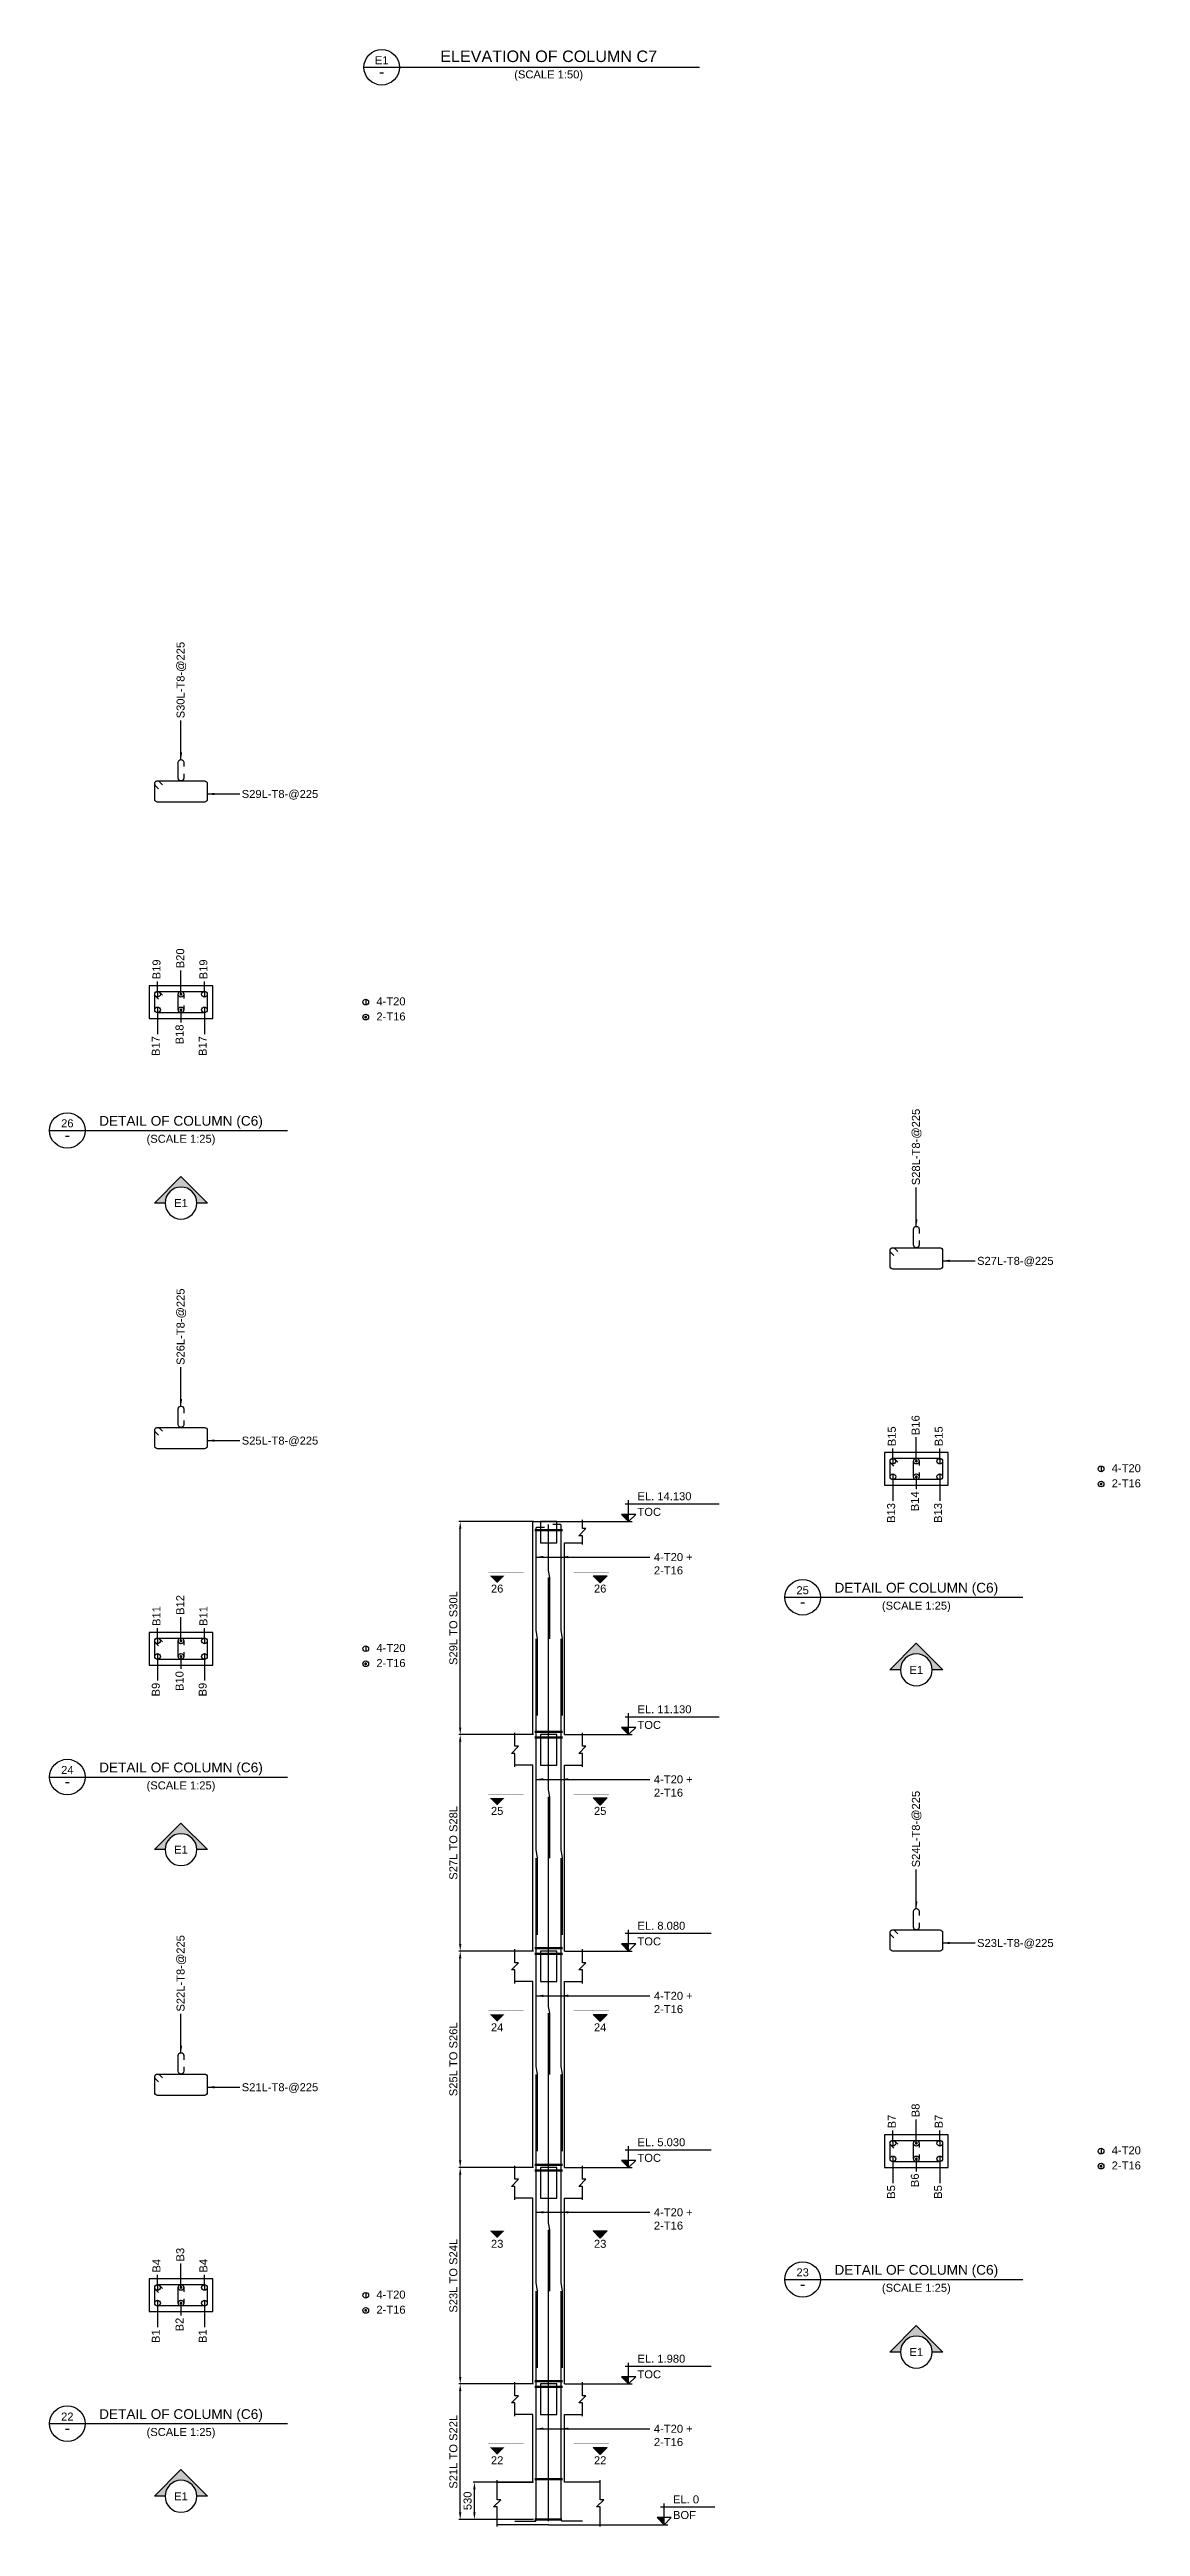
# Model space of a CAD drawing. Header units: inches. Extents: x -14050 to 64750, y -1525 to 593364.
# Drawn here: x -14050 to 16659, y 298828 to 368583 of the extents above; entities that cross this region are included whole.
import ezdxf
from ezdxf.enums import TextEntityAlignment as Align

# ---------------------------------------------------------------- set-up
doc = ezdxf.new("R2010")
doc.units = ezdxf.units.IN
doc.header["$MEASUREMENT"] = 0
doc.linetypes.add('SCHidden', pattern=[1000, 500, -500])
for name, color, linetype in [('colSectionMarkLayer', 5, 'Continuous'), ('Concrete Line', 2, 'Continuous'), ('Dim', 31, 'Continuous'), ('Hatch', 25, 'Continuous'), ('Labels', 4, 'Continuous'), ('Link', 225, 'Continuous'), ('Reinforcement', 130, 'Continuous'), ('Text', 31, 'Continuous'), ('Text_Scale', 31, 'Continuous')]:
    doc.layers.add(name, color=color, linetype=linetype)
doc.styles.add('SC-BBS1', font='SansSerif')
doc.styles.add('SC-COL2', font='sanss___.ttf')
doc.styles.get("Standard").update_dxf_attribs({"font": 'txt.shx'})
doc.dimstyles.new('ColumnSch', dxfattribs={"dimtxt": 225, "dimasz": 200, "dimexe": 38, "dimexo": 38, "dimgap": 80, "dimtad": 1, "dimtoh": 1, "dimdec": 0, "dimzin": 0, "dimdsep": 46, "dimtxsty": 'SC-BBS1', "dimcen": 0.09, "dimclrd": 8, "dimclre": 8, "dimclrt": 31, "dimadec": 0, "dimazin": 0, "dimtfac": 1, "dimtdec": 0, "dimtix": 1, "dimtofl": 0, "dimtmove": 0, "dimatfit": 3, "dimfxl": 1, "dimtolj": 1, "dimtzin": 0, "dimarcsym": 0})
doc.dimstyles.get("Standard").update_dxf_attribs({"dimtxt": 0.18, "dimasz": 200, "dimexe": 0.18, "dimexo": 0.0625, "dimgap": 0.09, "dimtad": 0, "dimtih": 1, "dimtoh": 1, "dimdec": 4, "dimzin": 0, "dimdsep": 46, "dimtxsty": 'Standard', "dimcen": 0.09, "dimadec": 0, "dimazin": 0, "dimtfac": 1, "dimtdec": 4, "dimtofl": 0, "dimtmove": 0, "dimatfit": 3, "dimfxl": 1, "dimtolj": 1, "dimtzin": 0, "dimarcsym": 0})

# ---------------------------------------------------------------- blocks, each defined once
blk = doc.blocks.new('*D70')
at = {"color": 8, "linetype": 'ByBlock', "lineweight": -2}
for p, q in [((-428, 302840), (-2528, 302840)), ((-2490, 299222), (-2490, 302640)), ((-428, 299022), (-2528, 299022))]:
    blk.add_line(p, q, dxfattribs=at)
at = {"color": 8}
for points in [[(-2490, 302840), (-2457, 302640), (-2523, 302640)], [(-2490, 299022), (-2523, 299222), (-2457, 299222)]]:
    blk.add_solid(points, dxfattribs=at)
at = {"layer": 'DEFPOINTS', "color": 31}
for p in [(-390, 302840), (-2490, 299022), (-390, 299022)]:
    blk.add_point(p, dxfattribs=at)
at = {"color": 31, "insert": (-2682, 300931), "char_height": 225, "attachment_point": 5, "rotation": 90, "style": 'SC-BBS1'}
blk.add_mtext('\\A1;S21L TO S22L', dxfattribs=at)
blk = doc.blocks.new('*D71')
at = {"color": 8, "linetype": 'ByBlock', "lineweight": -2}
for p, q in [((-428, 300078), (-2128, 300078)), ((-2090, 299222), (-2090, 299878)), ((-428, 299022), (-2128, 299022))]:
    blk.add_line(p, q, dxfattribs=at)
at = {"color": 8}
for points in [[(-2090, 300078), (-2057, 299878), (-2123, 299878)], [(-2090, 299022), (-2123, 299222), (-2057, 299222)]]:
    blk.add_solid(points, dxfattribs=at)
at = {"layer": 'DEFPOINTS', "color": 31}
for p in [(-390, 300078), (-2090, 299022), (-390, 299022)]:
    blk.add_point(p, dxfattribs=at)
at = {"color": 31, "insert": (-2282, 299550), "char_height": 225, "attachment_point": 5, "rotation": 90, "style": 'SC-BBS1'}
blk.add_mtext('\\A1;530', dxfattribs=at)
blk = doc.blocks.new('*D72')
at = {"color": 8, "linetype": 'ByBlock', "lineweight": -2}
for p, q in [((-428, 308936), (-2528, 308936)), ((-2490, 303040), (-2490, 308736)), ((-428, 302840), (-2528, 302840))]:
    blk.add_line(p, q, dxfattribs=at)
at = {"color": 8}
for points in [[(-2490, 308936), (-2457, 308736), (-2523, 308736)], [(-2490, 302840), (-2523, 303040), (-2457, 303040)]]:
    blk.add_solid(points, dxfattribs=at)
at = {"layer": 'DEFPOINTS', "color": 31}
for p in [(-390, 308936), (-2490, 302840), (-390, 302840)]:
    blk.add_point(p, dxfattribs=at)
at = {"color": 31, "insert": (-2682, 305888), "char_height": 225, "attachment_point": 5, "rotation": 90, "style": 'SC-BBS1'}
blk.add_mtext('\\A1;S23L TO S24L', dxfattribs=at)
blk = doc.blocks.new('*D73')
at = {"color": 8, "linetype": 'ByBlock', "lineweight": -2}
for p, q in [((-428, 315032), (-2528, 315032)), ((-2490, 309136), (-2490, 314832)), ((-428, 308936), (-2528, 308936))]:
    blk.add_line(p, q, dxfattribs=at)
at = {"color": 8}
for points in [[(-2490, 315032), (-2457, 314832), (-2523, 314832)], [(-2490, 308936), (-2523, 309136), (-2457, 309136)]]:
    blk.add_solid(points, dxfattribs=at)
at = {"layer": 'DEFPOINTS', "color": 31}
for p in [(-390, 315032), (-2490, 308936), (-390, 308936)]:
    blk.add_point(p, dxfattribs=at)
at = {"color": 31, "insert": (-2682, 311984), "char_height": 225, "attachment_point": 5, "rotation": 90, "style": 'SC-BBS1'}
blk.add_mtext('\\A1;S25L TO S26L', dxfattribs=at)
blk = doc.blocks.new('*D74')
at = {"color": 8, "linetype": 'ByBlock', "lineweight": -2}
for p, q in [((-428, 321128), (-2528, 321128)), ((-2490, 315232), (-2490, 320928)), ((-428, 315032), (-2528, 315032))]:
    blk.add_line(p, q, dxfattribs=at)
at = {"color": 8}
for points in [[(-2490, 321128), (-2457, 320928), (-2523, 320928)], [(-2490, 315032), (-2523, 315232), (-2457, 315232)]]:
    blk.add_solid(points, dxfattribs=at)
at = {"layer": 'DEFPOINTS', "color": 31}
for p in [(-390, 321128), (-2490, 315032), (-390, 315032)]:
    blk.add_point(p, dxfattribs=at)
at = {"color": 31, "insert": (-2682, 318080), "char_height": 225, "attachment_point": 5, "rotation": 90, "style": 'SC-BBS1'}
blk.add_mtext('\\A1;S27L TO S28L', dxfattribs=at)
blk = doc.blocks.new('*D75')
at = {"color": 8, "linetype": 'ByBlock', "lineweight": -2}
for p, q in [((-428, 327128), (-2528, 327128)), ((-2490, 321328), (-2490, 326928)), ((-428, 321128), (-2528, 321128))]:
    blk.add_line(p, q, dxfattribs=at)
at = {"color": 8}
for points in [[(-2490, 327128), (-2457, 326928), (-2523, 326928)], [(-2490, 321128), (-2523, 321328), (-2457, 321328)]]:
    blk.add_solid(points, dxfattribs=at)
at = {"layer": 'DEFPOINTS', "color": 31}
for p in [(-390, 327128), (-2490, 321128), (-390, 321128)]:
    blk.add_point(p, dxfattribs=at)
at = {"color": 31, "insert": (-2682, 324128), "char_height": 225, "attachment_point": 5, "rotation": 90, "style": 'SC-BBS1'}
blk.add_mtext('\\A1;S29L TO S30L', dxfattribs=at)

msp = doc.modelspace()

# ---------------------------------------------------------------- hatches: boundary and pattern name
at = {"layer": 'Hatch'}
h = msp.add_hatch(color=256, dxfattribs=at)
edge = h.paths.add_edge_path(flags=16)
edge.add_line((-10800, 336098), (-11100, 336098))
edge.add_line((-11100, 336098), (-10350, 336848))
edge.add_line((-10350, 336848), (-9600, 336098))
edge.add_line((-9600, 336098), (-9900, 336098))
edge.add_arc((-10350, 336098), 450, 0, 180)
for points in [[(2250, 327128), (2250, 327328), (2050, 327328)], [(-1650, 325603), (-1450, 325403), (-1250, 325603), (-1650, 325603)], [(1650, 325603), (1450, 325403), (1250, 325603), (1650, 325603)], [(2250, 321128), (2250, 321328), (2050, 321328)], [(-1650, 319343), (-1450, 319143), (-1250, 319343), (-1650, 319343)], [(1650, 319343), (1450, 319143), (1250, 319343), (1650, 319343)], [(2250, 315032), (2250, 315232), (2050, 315232)], [(-1650, 313247), (-1450, 313047), (-1250, 313247), (-1650, 313247)], [(1650, 313247), (1450, 313047), (1250, 313247), (1650, 313247)], [(2250, 308936), (2250, 309136), (2050, 309136)], [(-1650, 307151), (-1450, 306951), (-1250, 307151), (-1650, 307151)], [(1650, 307151), (1450, 306951), (1250, 307151), (1650, 307151)], [(2250, 302840), (2250, 303040), (2050, 303040)], [(-1650, 301055), (-1450, 300855), (-1250, 301055), (-1650, 301055)], [(1650, 301055), (1450, 300855), (1250, 301055), (1650, 301055)], [(3250, 298878), (3250, 299078), (3050, 299078)]]:
    msp.add_hatch(color=256, dxfattribs=at).paths.add_polyline_path(points, flags=0)
h = msp.add_hatch(color=256, dxfattribs=at)
edge = h.paths.add_edge_path(flags=16)
edge.add_line((9900, 322950), (9600, 322950))
edge.add_line((9600, 322950), (10350, 323700))
edge.add_line((10350, 323700), (11100, 322950))
edge.add_line((11100, 322950), (10800, 322950))
edge.add_arc((10350, 322950), 450, 0, 180)
h = msp.add_hatch(color=256, dxfattribs=at)
edge = h.paths.add_edge_path(flags=16)
edge.add_line((-10800, 317888), (-11100, 317888))
edge.add_line((-11100, 317888), (-10350, 318638))
edge.add_line((-10350, 318638), (-9600, 317888))
edge.add_line((-9600, 317888), (-9900, 317888))
edge.add_arc((-10350, 317888), 450, 0, 180)
h = msp.add_hatch(color=256, dxfattribs=at)
edge = h.paths.add_edge_path(flags=16)
edge.add_line((9900, 303740), (9600, 303740))
edge.add_line((9600, 303740), (10350, 304490))
edge.add_line((10350, 304490), (11100, 303740))
edge.add_line((11100, 303740), (10800, 303740))
edge.add_arc((10350, 303740), 450, 0, 180)
h = msp.add_hatch(color=256, dxfattribs=at)
edge = h.paths.add_edge_path(flags=16)
edge.add_line((-10800, 299678), (-11100, 299678))
edge.add_line((-11100, 299678), (-10350, 300428))
edge.add_line((-10350, 300428), (-9600, 299678))
edge.add_line((-9600, 299678), (-9900, 299678))
edge.add_arc((-10350, 299678), 450, 0, 180)

# ---------------------------------------------------------------- linework, layer by layer
at = {"lineweight": 50}
for p, q in [((-390, 326888), (390, 326888)), ((-390, 321208), (390, 321208)), ((-390, 321048), (390, 321048)), ((-390, 315112), (390, 315112)), ((-390, 314952), (390, 314952)), ((-390, 309016), (390, 309016)), ((-390, 308856), (390, 308856)), ((-390, 302920), (390, 302920)), ((-390, 302760), (390, 302760)), ((-390, 300158), (390, 300158)), ((-390, 299022), (370, 299022))]:
    msp.add_line(p, q, dxfattribs=at)
at = {"layer": 'colSectionMarkLayer'}
for p, q in [((-5200, 368083), (4250, 368083)), ((-14050, 338143), (-7350, 338143)), ((2150, 327628), (4800, 327628)), ((2250, 327128), (2250, 327728)), ((450, 327128), (2350, 327128)), ((6650, 324995), (13350, 324995)), ((2150, 321628), (4800, 321628)), ((2250, 321128), (2250, 321728)), ((450, 321128), (2350, 321128)), ((-14050, 319933), (-7350, 319933)), ((2150, 315532), (4575, 315532)), ((2250, 315032), (2250, 315632)), ((450, 315032), (2350, 315032)), ((2150, 309436), (4575, 309436)), ((2250, 308936), (2250, 309536)), ((450, 308936), (2350, 308936)), ((6650, 305785), (13350, 305785)), ((2250, 302840), (2250, 303440)), ((450, 302840), (2350, 302840)), ((2150, 303340), (4575, 303340)), ((-14050, 301723), (-7350, 301723)), ((3150, 299378), (4675, 299378)), ((3250, 298878), (3250, 299478)), ((1450, 298878), (3350, 298878))]:
    msp.add_line(p, q, dxfattribs=at)
for points in [[(-10800, 336098), (-11100, 336098), (-10350, 336848), (-9600, 336098), (-9900, 336098, 1), (-10800, 336098, 1), (-9900, 336098)], [(9900, 322950), (9600, 322950), (10350, 323700), (11100, 322950), (10800, 322950, 1), (9900, 322950, 1), (10800, 322950)], [(-10800, 317888), (-11100, 317888), (-10350, 318638), (-9600, 317888), (-9900, 317888, 1), (-10800, 317888, 1), (-9900, 317888)], [(9900, 303740), (9600, 303740), (10350, 304490), (11100, 303740), (10800, 303740, 1), (9900, 303740, 1), (10800, 303740)], [(-10800, 299678), (-11100, 299678), (-10350, 300428), (-9600, 299678), (-9900, 299678, 1), (-10800, 299678, 1), (-9900, 299678)]]:
    msp.add_lwpolyline(points, format="xyb", dxfattribs=at)
for points in [[(2250, 327128), (2450, 327328), (2050, 327328)], [(2250, 321128), (2450, 321328), (2050, 321328)], [(2250, 315032), (2450, 315232), (2050, 315232)], [(2250, 308936), (2450, 309136), (2050, 309136)], [(2250, 302840), (2450, 303040), (2050, 303040)], [(3250, 298878), (3450, 299078), (3050, 299078)]]:
    msp.add_lwpolyline(points, close=True, dxfattribs=at)
at = {"layer": 'colSectionMarkLayer', "const_width": 5}
for points in [[(-700, 325703), (-1700, 325703)], [(-1650, 325603), (-1450, 325403), (-1250, 325603), (-1650, 325603)], [(700, 325703), (1700, 325703)], [(-700, 319443), (-1700, 319443)], [(-1650, 319343), (-1450, 319143), (-1250, 319343), (-1650, 319343)], [(700, 319443), (1700, 319443)], [(-700, 313347), (-1700, 313347)], [(-1650, 313247), (-1450, 313047), (-1250, 313247), (-1650, 313247)], [(700, 313347), (1700, 313347)], [(-700, 307251), (-1700, 307251)], [(-1650, 307151), (-1450, 306951), (-1250, 307151), (-1650, 307151)], [(700, 307251), (1700, 307251)], [(-700, 301155), (-1700, 301155)], [(-1650, 301055), (-1450, 300855), (-1250, 301055), (-1650, 301055)], [(700, 301155), (1700, 301155)]]:
    msp.add_lwpolyline(points, dxfattribs=at)
at = {"layer": 'colSectionMarkLayer'}
for points in [[(1650, 325603), (1450, 325403), (1250, 325603), (1650, 325603)], [(1650, 319343), (1450, 319143), (1250, 319343), (1650, 319343)], [(1650, 313247), (1450, 313047), (1250, 313247), (1650, 313247)], [(1650, 307151), (1450, 306951), (1250, 307151), (1650, 307151)], [(1650, 301055), (1450, 300855), (1250, 301055), (1650, 301055)]]:
    msp.add_lwpolyline(points, dxfattribs=at)
for centre in [(-4700, 368083), (-13550, 338143), (7150, 324995), (-13550, 319933), (7150, 305785), (-13550, 301723)]:
    msp.add_circle(centre, 500, dxfattribs=at)
at = {"layer": 'Concrete Line'}
for p, q in [((-450, 321128), (-450, 327128)), ((-450, 327128), (950, 327128)), ((450, 321128), (450, 326528)), ((450, 326528), (950, 326528)), ((-450, 321128), (-950, 321128)), ((-450, 321128), (-450, 321128)), ((-450, 321128), (-450, 321128)), ((450, 321128), (450, 321128)), ((450, 321128), (450, 321128)), ((450, 321128), (950, 321128)), ((-450, 320268), (-950, 320268)), ((-450, 315032), (-450, 320268)), ((450, 315032), (450, 320268)), ((450, 320268), (950, 320268)), ((-450, 315032), (-950, 315032)), ((-450, 315032), (-450, 315032)), ((-450, 315032), (-450, 315032)), ((450, 315032), (450, 315032)), ((450, 315032), (450, 315032)), ((450, 315032), (950, 315032)), ((-450, 314172), (-950, 314172)), ((-450, 308936), (-450, 314172)), ((450, 308936), (450, 314172)), ((450, 314172), (950, 314172)), ((-450, 308936), (-950, 308936)), ((-450, 308936), (-450, 308936)), ((-450, 308936), (-450, 308936)), ((450, 308936), (450, 308936)), ((450, 308936), (450, 308936)), ((450, 308936), (950, 308936)), ((-450, 308076), (-950, 308076)), ((-450, 302840), (-450, 308076)), ((450, 302840), (450, 308076)), ((450, 308076), (950, 308076)), ((-450, 302840), (-950, 302840)), ((-450, 302840), (-450, 302840)), ((-450, 302840), (-450, 302840)), ((450, 302840), (450, 302840)), ((450, 302840), (450, 302840)), ((450, 302840), (950, 302840)), ((-450, 301980), (-950, 301980)), ((-450, 300078), (-450, 301980)), ((450, 300078), (450, 301980)), ((450, 301980), (950, 301980)), ((-1450, 300078), (-450, 300078)), ((1450, 300078), (450, 300078)), ((1450, 300078), (450, 300078)), ((0, 298878), (-1450, 298878)), ((0, 298878), (1450, 298878))]:
    msp.add_line(p, q, dxfattribs=at)
for points in [[(-11250, 341298), (-9450, 341298), (-9450, 341298), (-9450, 342218), (-9450, 342218), (-11250, 342218), (-11250, 342218), (-11250, 341298)], [(9450, 328150), (11250, 328150), (11250, 328150), (11250, 329070), (11250, 329070), (9450, 329070), (9450, 329070), (9450, 328150)], [(-230, 327128), (-230, 326528), (230, 326528), (230, 327128)], [(-11250, 323088), (-9450, 323088), (-9450, 323088), (-9450, 324008), (-9450, 324008), (-11250, 324008), (-11250, 324008), (-11250, 323088)], [(-230, 321128), (-230, 320268), (230, 320268), (230, 321128)], [(-230, 315032), (-230, 314172), (230, 314172), (230, 315032)], [(9450, 308940), (11250, 308940), (11250, 308940), (11250, 309860), (11250, 309860), (9450, 309860), (9450, 309860), (9450, 308940)], [(-230, 308936), (-230, 308076), (230, 308076), (230, 308936)], [(-11250, 304878), (-9450, 304878), (-9450, 304878), (-9450, 305798), (-9450, 305798), (-11250, 305798), (-11250, 305798), (-11250, 304878)], [(-230, 302840), (-230, 301980), (230, 301980), (230, 302840)]]:
    msp.add_lwpolyline(points, close=True, dxfattribs=at)
for points in [[(950, 326478), (950, 326728), (850, 326728), (1050, 326928), (950, 326928), (950, 327178)], [(-950, 320218), (-950, 320598), (-1050, 320598), (-850, 320798), (-950, 320798), (-950, 321178)], [(950, 320218), (950, 320598), (850, 320598), (1050, 320798), (950, 320798), (950, 321178)], [(-950, 314122), (-950, 314502), (-1050, 314502), (-850, 314702), (-950, 314702), (-950, 315082)], [(950, 314122), (950, 314502), (850, 314502), (1050, 314702), (950, 314702), (950, 315082)], [(-950, 308026), (-950, 308406), (-1050, 308406), (-850, 308606), (-950, 308606), (-950, 308986)], [(950, 308026), (950, 308406), (850, 308406), (1050, 308606), (950, 308606), (950, 308986)], [(-950, 301930), (-950, 302310), (-1050, 302310), (-850, 302510), (-950, 302510), (-950, 302890)], [(950, 301930), (950, 302310), (850, 302310), (1050, 302510), (950, 302510), (950, 302890)], [(-1450, 298828), (-1450, 299378), (-1550, 299378), (-1350, 299578), (-1450, 299578), (-1450, 300128)], [(1450, 298828), (1450, 299378), (1350, 299378), (1550, 299578), (1450, 299578), (1450, 300128)]]:
    msp.add_lwpolyline(points, dxfattribs=at)
at = {"layer": 'Concrete Line', "linetype": 'SCHidden', "ltscale": 0.3}
for points in [[(-230, 321128), (-230, 320268), (230, 320268), (230, 321128)], [(-230, 315032), (-230, 314172), (230, 314172), (230, 315032)], [(-230, 308936), (-230, 308076), (230, 308076), (230, 308936)], [(-230, 302840), (-230, 301980), (230, 301980), (230, 302840)]]:
    msp.add_lwpolyline(points, close=True, dxfattribs=at)
at = {"layer": 'Dim', "color": 8}
for p, q in [((-10350, 342010), (-10350, 342650)), ((-11010, 342018), (-11010, 342338)), ((-9690, 342018), (-9690, 342338)), ((-11010, 341498), (-11010, 340858)), ((-10350, 341506), (-10350, 341186)), ((-9690, 341498), (-9690, 340858)), ((10350, 328862), (10350, 329502)), ((9690, 328870), (9690, 329190)), ((11010, 328870), (11010, 329190)), ((9690, 328350), (9690, 327710)), ((10350, 328358), (10350, 328038)), ((11010, 328350), (11010, 327710)), ((-10350, 323800), (-10350, 324440)), ((-11010, 323808), (-11010, 324128)), ((-9690, 323808), (-9690, 324128)), ((-11010, 323288), (-11010, 322648)), ((-10350, 323296), (-10350, 322976)), ((-9690, 323288), (-9690, 322648)), ((9690, 309660), (9690, 309980)), ((10350, 309652), (10350, 310292)), ((11010, 309660), (11010, 309980)), ((9690, 309140), (9690, 308500)), ((10350, 309148), (10350, 308828)), ((11010, 309140), (11010, 308500)), ((-10350, 305590), (-10350, 306230)), ((-11010, 305598), (-11010, 305918)), ((-9690, 305598), (-9690, 305918)), ((-11010, 305078), (-11010, 304438)), ((-10350, 305086), (-10350, 304766)), ((-9690, 305078), (-9690, 304438))]:
    msp.add_line(p, q, dxfattribs=at)
at = {"layer": 'Link'}
for points in [[(-10270, 348188), (-10270, 348068, -1), (-10430, 348068), (-10430, 348508, -1), (-10270, 348508), (-10270, 348388)], [(-10981.7, 347766.6), (-11066.6, 347851.4, -0.668178), (-11010, 347988), (-9690, 347988, -0.4142136), (-9610, 347908), (-9610, 347468, -0.4142136), (-9690, 347388), (-11010, 347388, -0.4142136), (-11090, 347468), (-11090, 347908, -0.6681793), (-10953.4, 347964.6), (-10868.6, 347879.7)], [(-10981.7, 341836.6), (-11066.6, 341921.4, -0.668178), (-11010, 342058), (-9690, 342058, -0.4142136), (-9610, 341978), (-9610, 341538, -0.4142136), (-9690, 341458), (-11010, 341458, -0.4142136), (-11090, 341538), (-11090, 341978, -0.6681793), (-10953.4, 342034.6), (-10868.6, 341949.7)], [(-10270, 341658), (-10270, 341538, -1), (-10430, 341538), (-10430, 341978, -1), (-10270, 341978), (-10270, 341858)], [(9718.3, 334618.6), (9633.4, 334703.4, -0.668178), (9690, 334840), (11010, 334840, -0.4142136), (11090, 334760), (11090, 334320, -0.4142136), (11010, 334240), (9690, 334240, -0.4142136), (9610, 334320), (9610, 334760, -0.6681793), (9746.6, 334816.6), (9831.4, 334731.7)], [(10430, 335040), (10430, 334920, -1), (10270, 334920), (10270, 335360, -1), (10430, 335360), (10430, 335240)], [(-10270, 329978), (-10270, 329858, -1), (-10430, 329858), (-10430, 330298, -1), (-10270, 330298), (-10270, 330178)], [(-10981.7, 329556.6), (-11066.6, 329641.4, -0.668178), (-11010, 329778), (-9690, 329778, -0.4142136), (-9610, 329698), (-9610, 329258, -0.4142136), (-9690, 329178), (-11010, 329178, -0.4142136), (-11090, 329258), (-11090, 329698, -0.6681793), (-10953.4, 329754.6), (-10868.6, 329669.7)], [(9718.3, 328688.6), (9633.4, 328773.4, -0.668178), (9690, 328910), (11010, 328910, -0.4142136), (11090, 328830), (11090, 328390, -0.4142136), (11010, 328310), (9690, 328310, -0.4142136), (9610, 328390), (9610, 328830, -0.6681793), (9746.6, 328886.6), (9831.4, 328801.7)], [(10430, 328510), (10430, 328390, -1), (10270, 328390), (10270, 328830, -1), (10430, 328830), (10430, 328710)], [(-10981.7, 323626.6), (-11066.6, 323711.4, -0.668178), (-11010, 323848), (-9690, 323848, -0.4142136), (-9610, 323768), (-9610, 323328, -0.4142136), (-9690, 323248), (-11010, 323248, -0.4142136), (-11090, 323328), (-11090, 323768, -0.6681793), (-10953.4, 323824.6), (-10868.6, 323739.7)], [(-10270, 323448), (-10270, 323328, -1), (-10430, 323328), (-10430, 323768, -1), (-10270, 323768), (-10270, 323648)], [(10430, 315830), (10430, 315710, -1), (10270, 315710), (10270, 316150, -1), (10430, 316150), (10430, 316030)], [(9718.3, 315408.6), (9633.4, 315493.4, -0.668178), (9690, 315630), (11010, 315630, -0.4142136), (11090, 315550), (11090, 315110, -0.4142136), (11010, 315030), (9690, 315030, -0.4142136), (9610, 315110), (9610, 315550, -0.6681793), (9746.6, 315606.6), (9831.4, 315521.7)], [(-10270, 311768), (-10270, 311648, -1), (-10430, 311648), (-10430, 312088, -1), (-10270, 312088), (-10270, 311968)], [(-10981.7, 311346.6), (-11066.6, 311431.4, -0.668178), (-11010, 311568), (-9690, 311568, -0.4142136), (-9610, 311488), (-9610, 311048, -0.4142136), (-9690, 310968), (-11010, 310968, -0.4142136), (-11090, 311048), (-11090, 311488, -0.6681793), (-10953.4, 311544.6), (-10868.6, 311459.7)], [(9718.3, 309478.6), (9633.4, 309563.4, -0.668178), (9690, 309700), (11010, 309700, -0.4142136), (11090, 309620), (11090, 309180, -0.4142136), (11010, 309100), (9690, 309100, -0.4142136), (9610, 309180), (9610, 309620, -0.6681793), (9746.6, 309676.6), (9831.4, 309591.7)], [(10430, 309300), (10430, 309180, -1), (10270, 309180), (10270, 309620, -1), (10430, 309620), (10430, 309500)], [(-10981.7, 305416.6), (-11066.6, 305501.4, -0.668178), (-11010, 305638), (-9690, 305638, -0.4142136), (-9610, 305558), (-9610, 305118, -0.4142136), (-9690, 305038), (-11010, 305038, -0.4142136), (-11090, 305118), (-11090, 305558, -0.6681793), (-10953.4, 305614.6), (-10868.6, 305529.7)], [(-10270, 305238), (-10270, 305118, -1), (-10430, 305118), (-10430, 305558, -1), (-10270, 305558), (-10270, 305438)]]:
    msp.add_lwpolyline(points, format="xyb", dxfattribs=at)
at = {"layer": 'Reinforcement', "color": 130}
for points in [[(-11010, 342058), (-11010, 341898)], [(-9690, 342058), (-9690, 341898)], [(-5150, 341838), (-5150, 341678)], [(-11010, 341618), (-11010, 341458)], [(-9690, 341618), (-9690, 341458)], [(9690, 328910), (9690, 328750)], [(11010, 328910), (11010, 328750)], [(15550, 328690), (15550, 328530)], [(9690, 328470), (9690, 328310)], [(11010, 328470), (11010, 328310)], [(-11010, 323848), (-11010, 323688)], [(-9690, 323848), (-9690, 323688)], [(-11010, 323408), (-11010, 323248)], [(-9690, 323408), (-9690, 323248)], [(-5150, 323628), (-5150, 323468)], [(9690, 309700), (9690, 309540)], [(9690, 309260), (9690, 309100)], [(11010, 309700), (11010, 309540)], [(11010, 309260), (11010, 309100)], [(15550, 309480), (15550, 309320)], [(-11010, 305638), (-11010, 305478)], [(-9690, 305638), (-9690, 305478)], [(-11010, 305198), (-11010, 305038)], [(-9690, 305198), (-9690, 305038)], [(-5150, 305418), (-5150, 305258)]]:
    msp.add_lwpolyline(points, dxfattribs=at)
at = {"layer": 'Reinforcement', "color": 130, "const_width": 40}
for points in [[(-10370, 341978, 1), (-10330, 341978, 1)], [(-10370, 341538, 1), (-10330, 341538, 1)], [(-5170, 341333, 1), (-5130, 341333, 1)], [(10330, 328830, 1), (10370, 328830, 1)], [(10330, 328390, 1), (10370, 328390, 1)], [(15530, 328185, 1), (15570, 328185, 1)], [(-10370, 323768, 1), (-10330, 323768, 1)], [(-10370, 323328, 1), (-10330, 323328, 1)], [(-5170, 323123, 1), (-5130, 323123, 1)], [(10330, 309620, 1), (10370, 309620, 1)], [(10330, 309180, 1), (10370, 309180, 1)], [(15530, 308975, 1), (15570, 308975, 1)], [(-10370, 305558, 1), (-10330, 305558, 1)], [(-10370, 305118, 1), (-10330, 305118, 1)], [(-5170, 304913, 1), (-5130, 304913, 1)]]:
    msp.add_lwpolyline(points, format="xyb", close=True, dxfattribs=at)
at = {"layer": 'Reinforcement'}
for points in [[(-310, 321668), (-310, 323828), (-350, 324068), (-350, 326938, -0.4142136), (-320, 326968), (-120, 326968)], [(390, 321668), (390, 323828), (350, 324068), (350, 327018, 0.4142136), (320, 327048), (120, 327048)], [(-950, 298978), (-380, 298978, 0.4142136), (-350, 299008), (-350, 305458)], [(950, 298978), (380, 298978, -0.4142136), (350, 299008), (350, 305458)]]:
    msp.add_lwpolyline(points, format="xyb", dxfattribs=at)
for points in [[(32, 323828), (32, 325556), (0, 325748), (0, 327048), (0, 327048), (0, 327048)], [(32, 317650), (32, 319378), (0, 319570), (0, 325556)], [(-310, 315490), (-310, 317650), (-350, 317890), (-350, 323828)], [(390, 315490), (390, 317650), (350, 317890), (350, 323828)], [(32, 311554), (32, 313282), (0, 313474), (0, 319378)], [(-310, 309394), (-310, 311554), (-350, 311794), (-350, 317650)], [(390, 309394), (390, 311554), (350, 311794), (350, 317650)], [(32, 305458), (32, 307186), (0, 307378), (0, 313282)], [(-310, 303298), (-310, 305458), (-350, 305698), (-350, 311554)], [(390, 303298), (390, 305458), (350, 305698), (350, 311554)], [(0, 298978), (0, 298978), (0, 298978), (0, 307186)]]:
    msp.add_lwpolyline(points, dxfattribs=at)
at = {"layer": 'Reinforcement', "color": 130}
for centre in [(-11010, 341978), (-10350, 341978), (-9690, 341978), (-5150, 341758), (-11010, 341538), (-10350, 341538), (-9690, 341538), (-5150, 341333), (9690, 328830), (10350, 328830), (11010, 328830), (15550, 328610), (9690, 328390), (10350, 328390), (11010, 328390), (15550, 328185), (-11010, 323768), (-10350, 323768), (-9690, 323768), (-11010, 323328), (-10350, 323328), (-9690, 323328), (-5150, 323548), (-5150, 323123), (9690, 309620), (9690, 309180), (10350, 309620), (10350, 309180), (11010, 309620), (11010, 309180), (15550, 309400), (15550, 308975), (-11010, 305558), (-10350, 305558), (-9690, 305558), (-11010, 305118), (-10350, 305118), (-9690, 305118), (-5150, 305338), (-5150, 304913)]:
    msp.add_circle(centre, 80, dxfattribs=at)

# ---------------------------------------------------------------- texts
at = {"layer": 'colSectionMarkLayer', "style": 'SC-BBS1'}
for s, p in [('26', (-1450, 325353)), ('26', (1450, 325353)), ('25', (-1450, 319093)), ('25', (1450, 319093)), ('24', (-1450, 312997)), ('24', (1450, 312997)), ('23', (-1450, 306901)), ('23', (1450, 306901)), ('22', (-1450, 300805)), ('22', (1450, 300805))]:
    msp.add_text(s, height=225, dxfattribs=at).set_placement(p, align=Align.TOP_CENTER)
at = {"layer": 'Dim', "style": 'SC-COL2'}
for s, p in [('B20', (-10372, 342710)), ('B19', (-11040, 342398)), ('B19', (-9720, 342398)), ('B16', (10328, 329562)), ('B15', (9660, 329250)), ('B15', (10980, 329250)), ('B11', (-11040, 324188)), ('B12', (-10372, 324500)), ('B11', (-9720, 324188)), ('B8', (10328, 310352)), ('B7', (9660, 310040)), ('B7', (10980, 310040)), ('B4', (-11040, 305978)), ('B3', (-10372, 306290)), ('B4', (-9720, 305978))]:
    msp.add_text(s, height=225, rotation=90, dxfattribs=at).set_placement(p, align=Align.MIDDLE_LEFT)
for s, p in [('B18', (-10392, 341126)), ('B17', (-11060, 340798)), ('B17', (-9740, 340798)), ('B14', (10308, 327978)), ('B13', (9640, 327650)), ('B13', (10960, 327650)), ('B9', (-11060, 322588)), ('B10', (-10392, 322916)), ('B9', (-9740, 322588)), ('B5', (9640, 308440)), ('B6', (10308, 308768)), ('B5', (10960, 308440)), ('B1', (-11060, 304378)), ('B2', (-10392, 304706)), ('B1', (-9740, 304378))]:
    msp.add_text(s, height=225, rotation=90, dxfattribs=at).set_placement(p, align=Align.MIDDLE_RIGHT)
at = {"layer": 'Labels', "style": 'SC-BBS1'}
for s, height, p in [('E1', 225, (-4700, 368103)), ('ELEVATION OF COLUMN C7', 325, (0, 368133)), ('26', 225, (-13550, 338163)), ('DETAIL OF COLUMN (C6)', 275, (-10350, 338193)), ('25', 225, (7150, 325015)), ('DETAIL OF COLUMN (C6)', 275, (10350, 325045)), ('24', 225, (-13550, 319953)), ('DETAIL OF COLUMN (C6)', 275, (-10350, 319983)), ('23', 225, (7150, 305805)), ('DETAIL OF COLUMN (C6)', 275, (10350, 305835)), ('DETAIL OF COLUMN (C6)', 275, (-10350, 301773)), ('22', 225, (-13550, 301743))]:
    msp.add_text(s, height=height, dxfattribs=at).set_placement(p, align=Align.BOTTOM_CENTER)
for s, height, p in [('-', 325, (-4700, 367958)), ('-', 325, (-13550, 338018)), ('E1', 225, (-10350, 336098)), ('-', 325, (7150, 324870)), ('E1', 225, (10350, 322950)), ('-', 325, (-13550, 319808)), ('E1', 225, (-10350, 317888)), ('-', 325, (7150, 305660)), ('E1', 225, (10350, 303740)), ('-', 325, (-13550, 301598)), ('E1', 225, (-10350, 299678))]:
    msp.add_text(s, height=height, dxfattribs=at).set_placement(p, align=Align.MIDDLE_CENTER)
at = {"layer": 'Text', "style": 'SC-BBS1'}
for s, p in [('S30L-T8-@225', (-10250, 349748)), ('S28L-T8-@225', (10450, 336600)), ('S26L-T8-@225', (-10250, 331538)), ('S24L-T8-@225', (10450, 317390)), ('S22L-T8-@225', (-10250, 313328))]:
    msp.add_text(s, height=225, rotation=90, dxfattribs=at).set_placement(p)
for s, p in [('S29L-T8-@225', (-8640, 347618)), ('4-T20', (-4850, 341778)), ('2-T16', (-4850, 341353)), ('S27L-T8-@225', (12060, 334470)), ('S25L-T8-@225', (-8640, 329408)), ('4-T20', (15850, 328630)), ('2-T16', (15850, 328205)), ('4-T20', (-4850, 323568)), ('2-T16', (-4850, 323143)), ('S23L-T8-@225', (12060, 315260)), ('S21L-T8-@225', (-8640, 311198)), ('4-T20', (15850, 309420)), ('2-T16', (15850, 308995)), ('4-T20', (-4850, 305358)), ('2-T16', (-4850, 304933))]:
    msp.add_text(s, height=225, dxfattribs=at).set_placement(p, align=Align.MIDDLE_LEFT)
for p in [(-10350, 337728), (10350, 324580), (-10350, 319518), (10350, 305370), (-10350, 301308)]:
    msp.add_text('(SCALE 1:25)', height=225, dxfattribs=at).set_placement(p, align=Align.BOTTOM_CENTER)
for s, p in [('EL. 14.130', (2500, 327728)), ('TOC', (2500, 327288)), ('EL. 11.130', (2500, 321728)), ('TOC', (2500, 321288)), ('TOC', (2500, 315192)), ('EL. 8.080', (2500, 315632)), ('EL. 5.030', (2500, 309536)), ('TOC', (2500, 309096)), ('EL. 1.980', (2500, 303440)), ('TOC', (2500, 303000)), ('EL. 0', (3500, 299478)), ('BOF', (3500, 299038))]:
    msp.add_text(s, height=225, dxfattribs=at).set_placement(p)
at = {"layer": 'Text', "char_height": 225, "attachment_point": 1, "style": 'SC-BBS1'}
for insert in [(2962.5, 326240.5), (2962.5, 319980.5), (2962.5, 313884.5), (2962.5, 307788.5), (2962.5, 301692.5)]:
    msp.add_mtext('4-T20 + \\P2-T16', dxfattribs=dict(at, insert=insert))
at = {"layer": 'Text_Scale', "style": 'SC-BBS1'}
msp.add_text('(SCALE 1:50)', height=225, dxfattribs=at).set_placement((0, 367703), align=Align.BOTTOM_CENTER)

# ---------------------------------------------------------------- dimensions: what is measured, and where the dimension line sits
at = {"layer": 'Dim', "lineweight": 50}
for p1, p2, distance, text, picture, middle in [((-390, 321128), (-390, 327128), 2100, 'S29L TO S30L', '*D75', (-2490, 324128)), ((-390, 315032), (-390, 321128), 2100, 'S27L TO S28L', '*D74', (-2490, 318080)), ((-390, 308936), (-390, 315032), 2100, 'S25L TO S26L', '*D73', (-2490, 311984)), ((-390, 302840), (-390, 308936), 2100, 'S23L TO S24L', '*D72', (-2490, 305888)), ((-390, 299022), (-390, 302840), 2100, 'S21L TO S22L', '*D70', (-2490, 300931)), ((-390, 299022), (-390, 300078), 1700, '530', '*D71', (-2090, 299550))]:
    dim = msp.add_aligned_dim(p1=p1, p2=p2, distance=distance, text=text, dimstyle='ColumnSch', dxfattribs=at)
    dim.commit()
    dim.dimension.update_dxf_attribs({"geometry": picture, "text_midpoint": middle})

# ---------------------------------------------------------------- leaders
at = {"layer": 'Dim', "color": 8}
for points in [[(-10350, 348588), (-10350, 349688)], [(-9610, 347618), (-8690, 347618)], [(10350, 335440), (10350, 336540)], [(11090, 334470), (12010, 334470)], [(-10350, 330378), (-10350, 331478)], [(-9610, 329408), (-8690, 329408)], [(-350, 326128), (2850, 326128)], [(350, 326128), (2850, 326128)], [(-350, 319868), (2850, 319868)], [(350, 319868), (2850, 319868)], [(10350, 316230), (10350, 317330)], [(11090, 315260), (12010, 315260)], [(-10350, 312168), (-10350, 313268)], [(-350, 313772), (2850, 313772)], [(350, 313772), (2850, 313772)], [(-9610, 311198), (-8690, 311198)], [(-350, 307676), (2850, 307676)], [(350, 307676), (2850, 307676)], [(-350, 301580), (2850, 301580)], [(350, 301580), (2850, 301580)]]:
    msp.add_leader(points, dimstyle='Standard', dxfattribs=at)

doc.saveas('drawing.dxf')
